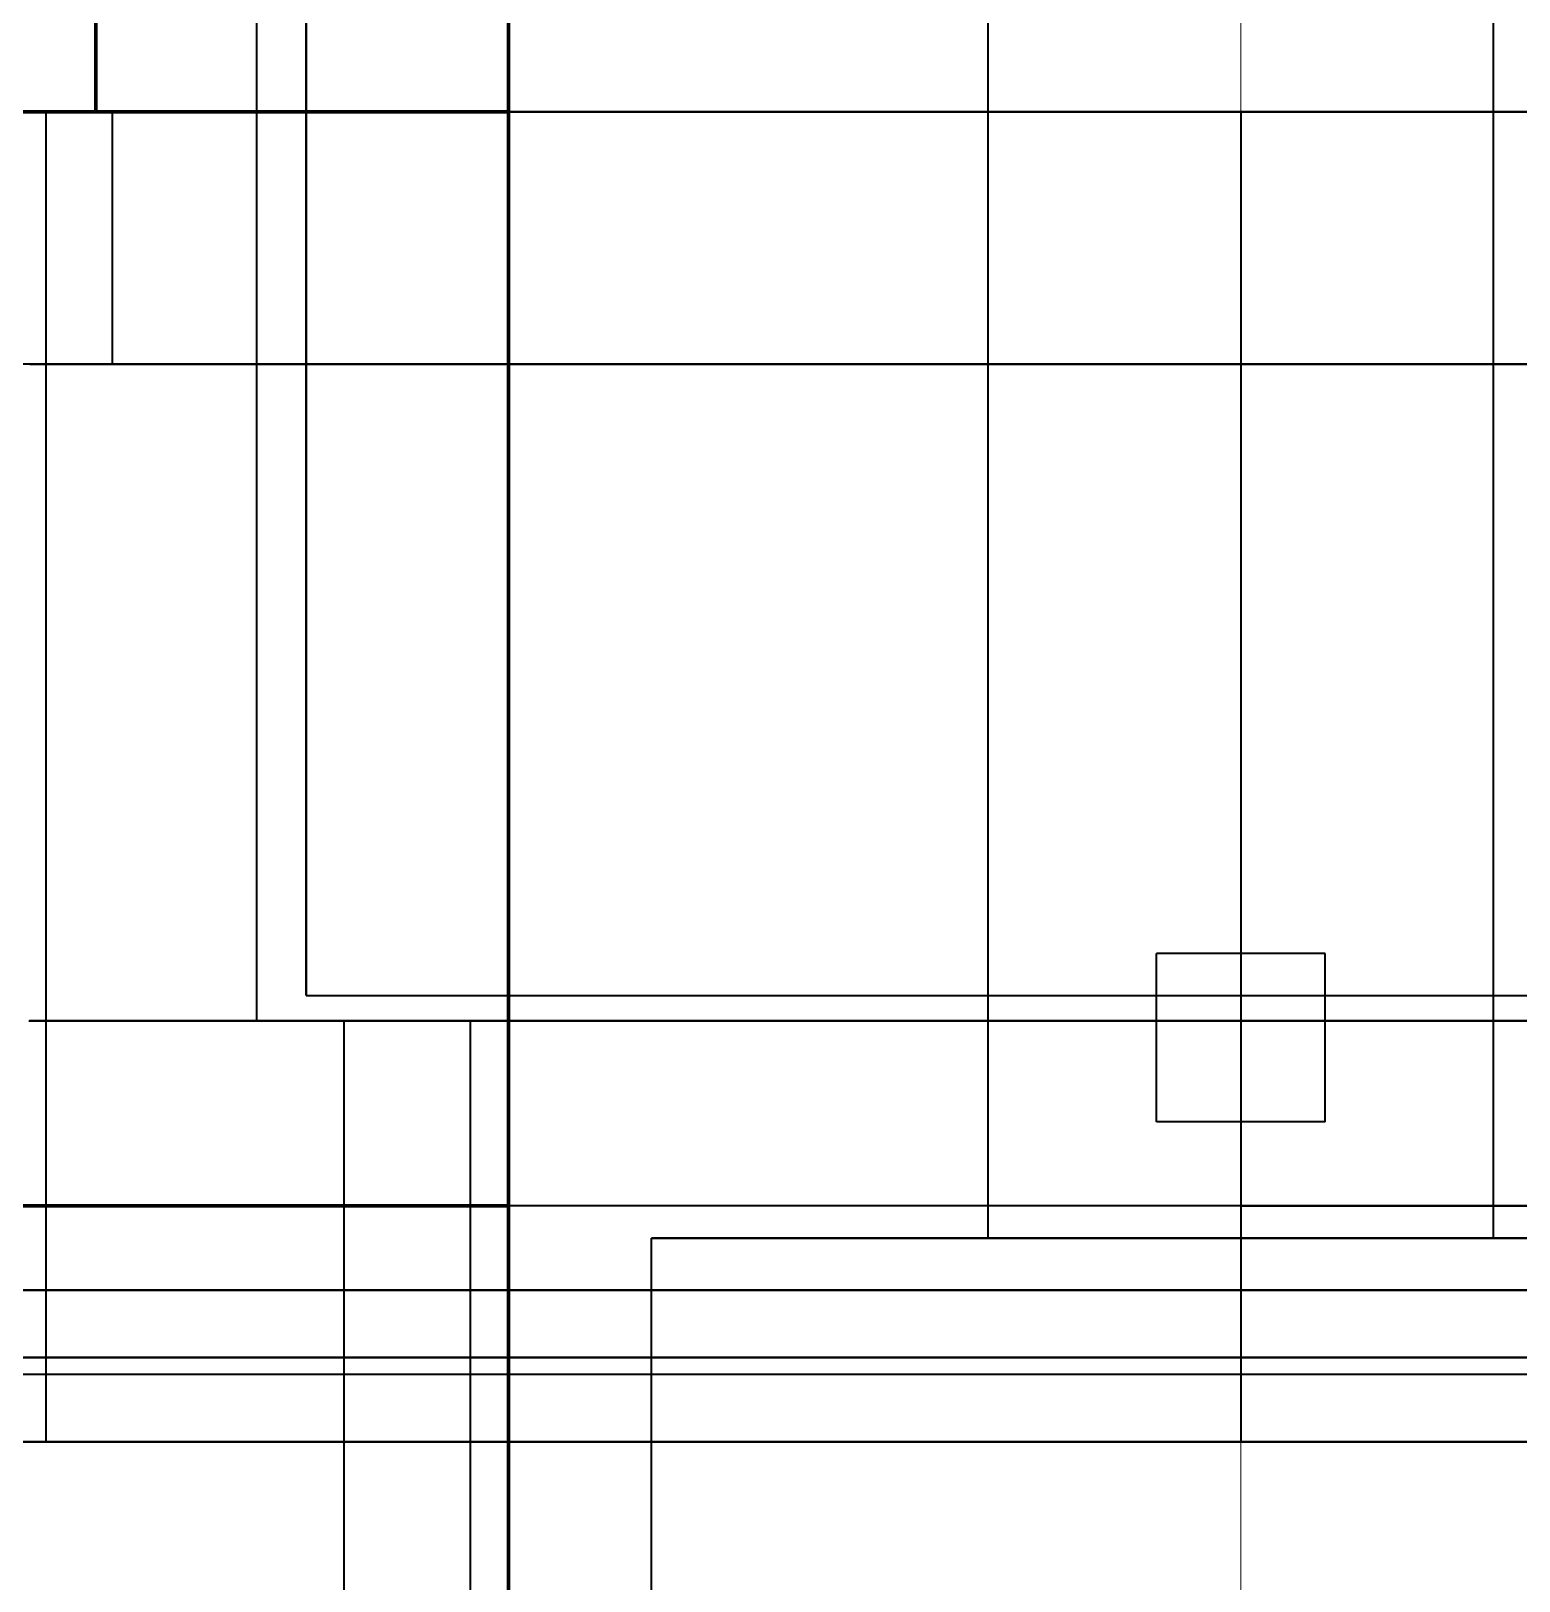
# Model space of a CAD drawing. Header units: millimetres. Extents: x 0 to 2208, y 0 to 420.
# Drawn here: x 186.953 to 190.488, y 229.659 to 233.342 of the extents above; entities that cross this region are included whole.
import ezdxf

# ---------------------------------------------------------------- set-up
doc = ezdxf.new("R2010")
doc.units = ezdxf.units.MM
doc.linetypes.add('IRAM-E-TRAZOS', pattern=[5, 4, -1])
doc.linetypes.add('IRAM-F-TRAZO-PUNTO', pattern=[20, 15, -2, 1, -2])
for name, color, linetype, lineweight in [('01-VISIBLE', 7, 'CONTINUOUS', 70), ('02-OCULTA', 4, 'IRAM-E-TRAZOS', 35), ('03-EJE', 1, 'IRAM-F-TRAZO-PUNTO', 18)]:
    doc.layers.add(name, color=color, linetype=linetype, lineweight=lineweight)

msp = doc.modelspace()

# ---------------------------------------------------------------- linework, layer by layer
at = {"layer": '01-VISIBLE'}
msp.add_line((187.107, 233.1503), (187.107, 233.9703), dxfattribs=at)
for points in [[(188.087, 229.6203), (188.087, 229.7203), (188.087, 229.8203), (188.087, 229.9203), (188.087, 230.0203), (188.087, 230.1203), (188.087, 230.2203), (188.087, 230.3203), (188.087, 230.4203), (188.087, 230.5203), (188.087, 230.6203), (188.087, 230.7203), (188.087, 230.8203), (188.087, 230.9203), (188.087, 231.0203), (188.087, 231.1203), (188.087, 231.2203), (188.087, 231.3203), (188.087, 231.4203), (188.087, 231.5203), (188.087, 231.6203), (188.087, 231.7203), (188.087, 231.8203), (188.087, 231.9203), (188.087, 232.0203), (188.087, 232.1203), (188.087, 232.2203), (188.087, 232.3203), (188.087, 232.4203), (188.087, 232.5203), (188.087, 232.6203), (188.087, 232.7203), (188.087, 232.8203), (188.087, 232.9203), (188.087, 233.0203), (188.087, 233.1203), (188.087, 233.2203), (188.087, 233.3203), (188.087, 233.4203)], [(186.127, 233.1503), (186.2302, 233.1503), (186.3333, 233.1503), (186.4365, 233.1503), (186.5396, 233.1503), (186.6428, 233.1503), (186.7459, 233.1503), (186.8491, 233.1503), (186.9523, 233.1503), (187.0554, 233.1503), (187.1586, 233.1503), (187.2617, 233.1503), (187.3649, 233.1503), (187.4681, 233.1503), (187.5712, 233.1503), (187.6744, 233.1503), (187.7775, 233.1503), (187.8807, 233.1503), (187.9838, 233.1503), (188.087, 233.1503)], [(188.087, 230.5503), (187.9838, 230.5503), (187.8807, 230.5503), (187.7775, 230.5503), (187.6744, 230.5503), (187.5712, 230.5503), (187.4681, 230.5503), (187.3649, 230.5503), (187.2617, 230.5503), (187.1586, 230.5503), (187.0554, 230.5503), (186.9523, 230.5503), (186.8491, 230.5503), (186.7459, 230.5503), (186.6428, 230.5503), (186.5396, 230.5503), (186.4365, 230.5503), (186.3333, 230.5503), (186.2302, 230.5503), (186.127, 230.5503)]]:
    msp.add_lwpolyline(points, dxfattribs=at)
at = {"layer": '02-OCULTA'}
for p, q in [((189.227, 230.4738), (189.227, 236.6138)), ((190.427, 230.4738), (190.427, 236.6138)), ((187.607, 235.512), (187.607, 233.1511)), ((187.607, 233.1503), (187.607, 235.5103)), ((187.4894, 233.1503), (187.4894, 233.9703)), ((186.9894, 229.9899), (186.9894, 233.1503)), ((187.147, 232.5503), (187.147, 233.1503)), ((187.4894, 230.9903), (187.4894, 233.1503)), ((187.607, 233.1511), (187.607, 231.0503)), ((187.607, 233.1511), (192.047, 233.1511)), ((192.047, 233.1503), (187.607, 233.1503)), ((187.607, 231.0503), (187.607, 233.1503)), ((189.827, 233.1503), (189.827, 229.9899)), ((189.627, 230.7503), (189.627, 231.1503)), ((189.627, 230.7503), (189.627, 231.1503)), ((190.027, 231.1503), (189.627, 231.1503)), ((190.027, 230.7503), (190.027, 231.1503)), ((190.027, 230.7503), (190.027, 231.1503)), ((187.607, 231.0503), (192.047, 231.0503)), ((187.607, 231.0503), (192.047, 231.0503)), ((187.697, 127.8951), (187.697, 230.9903)), ((187.997, 127.8951), (187.997, 230.9903)), ((190.027, 230.7503), (189.627, 230.7503)), ((188.427, 229.4938), (188.427, 230.4738))]:
    msp.add_line(p, q, dxfattribs=at)
for points in [[(189.827, 233.1503), (189.7245, 233.1503), (189.622, 233.1503), (189.5195, 233.1503), (189.417, 233.1503), (189.3145, 233.1503), (189.212, 233.1503), (189.1095, 233.1503), (189.007, 233.1503), (188.9045, 233.1503), (188.802, 233.1503), (188.6995, 233.1503), (188.597, 233.1503), (188.4945, 233.1503), (188.392, 233.1503), (188.2895, 233.1503), (188.187, 233.1503), (188.0845, 233.1503), (187.982, 233.1503), (187.8795, 233.1503), (187.777, 233.1503), (187.6745, 233.1503), (187.572, 233.1503), (187.4695, 233.1503), (187.367, 233.1503), (187.2645, 233.1503), (187.162, 233.1503), (187.0595, 233.1503), (186.957, 233.1503), (186.8545, 233.1503)], [(189.827, 233.1503), (189.727, 233.1503), (189.627, 233.1503), (189.527, 233.1503), (189.427, 233.1503), (189.327, 233.1503), (189.227, 233.1503), (189.127, 233.1503), (189.027, 233.1503), (188.927, 233.1503), (188.827, 233.1503), (188.727, 233.1503), (188.627, 233.1503), (188.527, 233.1503), (188.427, 233.1503), (188.327, 233.1503), (188.227, 233.1503), (188.127, 233.1503), (188.027, 233.1503), (187.927, 233.1503), (187.827, 233.1503), (187.727, 233.1503), (187.627, 233.1503), (187.527, 233.1503), (187.427, 233.1503), (187.327, 233.1503), (187.227, 233.1503), (187.127, 233.1503), (187.027, 233.1503), (186.927, 233.1503)], [(186.948, 233.1503), (187.049, 233.1503), (187.1501, 233.1503), (187.2511, 233.1503), (187.3521, 233.1503), (187.4531, 233.1503), (187.5541, 233.1503), (187.6551, 233.1503), (187.7562, 233.1503), (187.8572, 233.1503), (187.9582, 233.1503), (188.0592, 233.1503), (188.1602, 233.1503), (188.2612, 233.1503), (188.3623, 233.1503), (188.4633, 233.1503), (188.5643, 233.1503), (188.6653, 233.1503), (188.7663, 233.1503), (188.8673, 233.1503), (188.9684, 233.1503), (189.0694, 233.1503), (189.1704, 233.1503), (189.2714, 233.1503), (189.3724, 233.1503), (189.4734, 233.1503), (189.5745, 233.1503), (189.6755, 233.1503), (189.7765, 233.1503), (189.8775, 233.1503), (189.9785, 233.1503), (190.0795, 233.1503), (190.1806, 233.1503), (190.2816, 233.1503), (190.3826, 233.1503), (190.4836, 233.1503), (190.5846, 233.1503)], [(189.827, 233.1503), (189.7242, 233.1503), (189.6215, 233.1503), (189.5187, 233.1503), (189.416, 233.1503), (189.3132, 233.1503), (189.2104, 233.1503), (189.1077, 233.1503), (189.0049, 233.1503), (188.9022, 233.1503), (188.7994, 233.1503), (188.6967, 233.1503), (188.5939, 233.1503), (188.4911, 233.1503), (188.3884, 233.1503), (188.2856, 233.1503), (188.1829, 233.1503), (188.0801, 233.1503), (187.9773, 233.1503), (187.8746, 233.1503), (187.7718, 233.1503), (187.6691, 233.1503), (187.5663, 233.1503), (187.4636, 233.1503), (187.3608, 233.1503), (187.258, 233.1503), (187.1553, 233.1503), (187.0525, 233.1503), (186.9498, 233.1503)], [(186.9507, 233.1503), (187.0516, 233.1503), (187.1525, 233.1503), (187.2535, 233.1503), (187.3544, 233.1503), (187.4553, 233.1503), (187.5562, 233.1503), (187.6572, 233.1503), (187.7581, 233.1503), (187.859, 233.1503), (187.9599, 233.1503), (188.0608, 233.1503), (188.1618, 233.1503), (188.2627, 233.1503), (188.3636, 233.1503), (188.4645, 233.1503), (188.5655, 233.1503), (188.6664, 233.1503), (188.7673, 233.1503), (188.8682, 233.1503), (188.9692, 233.1503), (189.0701, 233.1503), (189.171, 233.1503), (189.2719, 233.1503), (189.3728, 233.1503), (189.4738, 233.1503), (189.5747, 233.1503), (189.6756, 233.1503), (189.7765, 233.1503), (189.8775, 233.1503), (189.9784, 233.1503), (190.0793, 233.1503), (190.1802, 233.1503), (190.2812, 233.1503), (190.3821, 233.1503), (190.483, 233.1503), (190.5839, 233.1503)], [(189.827, 233.1503), (189.7257, 233.1503), (189.6243, 233.1503), (189.523, 233.1503), (189.4216, 233.1503), (189.3203, 233.1503), (189.2189, 233.1503), (189.1176, 233.1503), (189.0163, 233.1503), (188.9149, 233.1503), (188.8136, 233.1503), (188.7122, 233.1503), (188.6109, 233.1503), (188.5095, 233.1503), (188.4082, 233.1503), (188.3069, 233.1503), (188.2055, 233.1503), (188.1042, 233.1503), (188.0028, 233.1503), (187.9015, 233.1503), (187.8001, 233.1503), (187.6988, 233.1503), (187.5975, 233.1503), (187.4961, 233.1503), (187.3948, 233.1503), (187.2934, 233.1503), (187.1921, 233.1503), (187.0907, 233.1503), (186.9894, 233.1503)], [(186.9894, 233.1503), (187.0907, 233.1503), (187.1921, 233.1503), (187.2934, 233.1503), (187.3948, 233.1503), (187.4961, 233.1503), (187.5975, 233.1503), (187.6988, 233.1503), (187.8001, 233.1503), (187.9015, 233.1503), (188.0028, 233.1503), (188.1042, 233.1503), (188.2055, 233.1503), (188.3069, 233.1503), (188.4082, 233.1503), (188.5095, 233.1503), (188.6109, 233.1503), (188.7122, 233.1503), (188.8136, 233.1503), (188.9149, 233.1503), (189.0163, 233.1503), (189.1176, 233.1503), (189.2189, 233.1503), (189.3203, 233.1503), (189.4216, 233.1503), (189.523, 233.1503), (189.6243, 233.1503), (189.7257, 233.1503), (189.827, 233.1503), (189.9283, 233.1503), (190.0297, 233.1503), (190.131, 233.1503), (190.2324, 233.1503), (190.3337, 233.1503), (190.4351, 233.1503), (190.5364, 233.1503)], [(189.827, 233.1503), (189.7263, 233.1503), (189.6255, 233.1503), (189.5248, 233.1503), (189.424, 233.1503), (189.3233, 233.1503), (189.2226, 233.1503), (189.1218, 233.1503), (189.0211, 233.1503), (188.9203, 233.1503), (188.8196, 233.1503), (188.7189, 233.1503), (188.6181, 233.1503), (188.5174, 233.1503), (188.4166, 233.1503), (188.3159, 233.1503), (188.2151, 233.1503), (188.1144, 233.1503), (188.0137, 233.1503), (187.9129, 233.1503), (187.8122, 233.1503), (187.7114, 233.1503), (187.6107, 233.1503), (187.51, 233.1503), (187.4092, 233.1503), (187.3085, 233.1503), (187.2077, 233.1503), (187.107, 233.1503)], [(187.107, 233.1503), (187.2077, 233.1503), (187.3085, 233.1503), (187.4092, 233.1503), (187.51, 233.1503), (187.6107, 233.1503), (187.7114, 233.1503), (187.8122, 233.1503), (187.9129, 233.1503), (188.0137, 233.1503), (188.1144, 233.1503), (188.2151, 233.1503), (188.3159, 233.1503), (188.4166, 233.1503), (188.5174, 233.1503), (188.6181, 233.1503), (188.7189, 233.1503), (188.8196, 233.1503), (188.9203, 233.1503), (189.0211, 233.1503), (189.1218, 233.1503), (189.2226, 233.1503), (189.3233, 233.1503), (189.424, 233.1503), (189.5248, 233.1503), (189.6255, 233.1503), (189.7263, 233.1503), (189.827, 233.1503), (189.9277, 233.1503), (190.0285, 233.1503), (190.1292, 233.1503), (190.23, 233.1503), (190.3307, 233.1503), (190.4314, 233.1503), (190.5322, 233.1503)], [(189.827, 233.1503), (189.7239, 233.1503), (189.6208, 233.1503), (189.5178, 233.1503), (189.4147, 233.1503), (189.3116, 233.1503), (189.2085, 233.1503), (189.1055, 233.1503), (189.0024, 233.1503), (188.8993, 233.1503), (188.7962, 233.1503), (188.6932, 233.1503), (188.5901, 233.1503), (188.487, 233.1503), (188.3839, 233.1503), (188.2808, 233.1503), (188.1778, 233.1503), (188.0747, 233.1503), (187.9716, 233.1503), (187.8685, 233.1503), (187.7655, 233.1503), (187.6624, 233.1503), (187.5593, 233.1503), (187.4562, 233.1503), (187.3532, 233.1503), (187.2501, 233.1503), (187.147, 233.1503)], [(187.147, 233.1503), (187.2481, 233.1503), (187.3493, 233.1503), (187.4504, 233.1503), (187.5515, 233.1503), (187.6527, 233.1503), (187.7538, 233.1503), (187.8549, 233.1503), (187.9561, 233.1503), (188.0572, 233.1503), (188.1583, 233.1503), (188.2595, 233.1503), (188.3606, 233.1503), (188.4617, 233.1503), (188.5628, 233.1503), (188.664, 233.1503), (188.7651, 233.1503), (188.8662, 233.1503), (188.9674, 233.1503), (189.0685, 233.1503), (189.1696, 233.1503), (189.2708, 233.1503), (189.3719, 233.1503), (189.473, 233.1503), (189.5742, 233.1503), (189.6753, 233.1503), (189.7764, 233.1503), (189.8776, 233.1503), (189.9787, 233.1503), (190.0798, 233.1503), (190.181, 233.1503), (190.2821, 233.1503), (190.3832, 233.1503), (190.4844, 233.1503), (190.5855, 233.1503)], [(189.827, 233.1503), (189.7254, 233.1503), (189.6237, 233.1503), (189.5221, 233.1503), (189.4205, 233.1503), (189.3188, 233.1503), (189.2172, 233.1503), (189.1156, 233.1503), (189.0139, 233.1503), (188.9123, 233.1503), (188.8107, 233.1503), (188.709, 233.1503), (188.6074, 233.1503), (188.5057, 233.1503), (188.4041, 233.1503), (188.3025, 233.1503), (188.2008, 233.1503), (188.0992, 233.1503), (187.9976, 233.1503), (187.8959, 233.1503), (187.7943, 233.1503), (187.6927, 233.1503), (187.591, 233.1503), (187.4894, 233.1503)], [(187.4894, 233.1503), (187.591, 233.1503), (187.6927, 233.1503), (187.7943, 233.1503), (187.8959, 233.1503), (187.9976, 233.1503), (188.0992, 233.1503), (188.2008, 233.1503), (188.3025, 233.1503), (188.4041, 233.1503), (188.5057, 233.1503), (188.6074, 233.1503), (188.709, 233.1503), (188.8107, 233.1503), (188.9123, 233.1503), (189.0139, 233.1503), (189.1156, 233.1503), (189.2172, 233.1503), (189.3188, 233.1503), (189.4205, 233.1503), (189.5221, 233.1503), (189.6237, 233.1503), (189.7254, 233.1503), (189.827, 233.1503), (189.9286, 233.1503), (190.0303, 233.1503), (190.1319, 233.1503), (190.2335, 233.1503), (190.3352, 233.1503), (190.4368, 233.1503), (190.5384, 233.1503)], [(189.827, 233.1503), (189.7254, 233.1503), (189.6237, 233.1503), (189.5221, 233.1503), (189.4205, 233.1503), (189.3188, 233.1503), (189.2172, 233.1503), (189.1156, 233.1503), (189.0139, 233.1503), (188.9123, 233.1503), (188.8107, 233.1503), (188.709, 233.1503), (188.6074, 233.1503), (188.5057, 233.1503), (188.4041, 233.1503), (188.3025, 233.1503), (188.2008, 233.1503), (188.0992, 233.1503), (187.9976, 233.1503), (187.8959, 233.1503), (187.7943, 233.1503), (187.6927, 233.1503), (187.591, 233.1503), (187.4894, 233.1503)], [(187.4894, 233.1503), (187.591, 233.1503), (187.6927, 233.1503), (187.7943, 233.1503), (187.8959, 233.1503), (187.9976, 233.1503), (188.0992, 233.1503), (188.2008, 233.1503), (188.3025, 233.1503), (188.4041, 233.1503), (188.5057, 233.1503), (188.6074, 233.1503), (188.709, 233.1503), (188.8107, 233.1503), (188.9123, 233.1503), (189.0139, 233.1503), (189.1156, 233.1503), (189.2172, 233.1503), (189.3188, 233.1503), (189.4205, 233.1503), (189.5221, 233.1503), (189.6237, 233.1503), (189.7254, 233.1503), (189.827, 233.1503), (189.9286, 233.1503), (190.0303, 233.1503), (190.1319, 233.1503), (190.2335, 233.1503), (190.3352, 233.1503), (190.4368, 233.1503), (190.5384, 233.1503)], [(188.087, 233.1503), (188.1894, 233.1503), (188.2917, 233.1503), (188.3941, 233.1503), (188.4964, 233.1503), (188.5988, 233.1503), (188.7011, 233.1503), (188.8035, 233.1503), (188.9058, 233.1503), (189.0082, 233.1503), (189.1105, 233.1503), (189.2129, 233.1503), (189.3152, 233.1503), (189.4176, 233.1503), (189.5199, 233.1503), (189.6223, 233.1503), (189.7246, 233.1503), (189.827, 233.1503), (189.9294, 233.1503), (190.0317, 233.1503), (190.1341, 233.1503), (190.2364, 233.1503), (190.3388, 233.1503), (190.4411, 233.1503), (190.5435, 233.1503)], [(190.5364, 233.1503), (190.4351, 233.1503), (190.3337, 233.1503), (190.2324, 233.1503), (190.131, 233.1503), (190.0297, 233.1503), (189.9283, 233.1503), (189.827, 233.1503)], [(190.527, 233.1503), (190.427, 233.1503), (190.327, 233.1503), (190.227, 233.1503), (190.127, 233.1503), (190.027, 233.1503), (189.927, 233.1503), (189.827, 233.1503)], [(190.5463, 233.1503), (190.4436, 233.1503), (190.3408, 233.1503), (190.238, 233.1503), (190.1353, 233.1503), (190.0325, 233.1503), (189.9298, 233.1503), (189.827, 233.1503)], [(192.1646, 233.1503), (192.063, 233.1503), (191.9613, 233.1503), (191.8597, 233.1503), (191.7581, 233.1503), (191.6564, 233.1503), (191.5548, 233.1503), (191.4532, 233.1503), (191.3515, 233.1503), (191.2499, 233.1503), (191.1483, 233.1503), (191.0466, 233.1503), (190.945, 233.1503), (190.8433, 233.1503), (190.7417, 233.1503), (190.6401, 233.1503), (190.5384, 233.1503), (190.4368, 233.1503), (190.3352, 233.1503), (190.2335, 233.1503), (190.1319, 233.1503), (190.0303, 233.1503), (189.9286, 233.1503), (189.827, 233.1503)], [(190.5322, 233.1503), (190.4314, 233.1503), (190.3307, 233.1503), (190.23, 233.1503), (190.1292, 233.1503), (190.0285, 233.1503), (189.9277, 233.1503), (189.827, 233.1503)], [(192.1646, 233.1503), (192.063, 233.1503), (191.9613, 233.1503), (191.8597, 233.1503), (191.7581, 233.1503), (191.6564, 233.1503), (191.5548, 233.1503), (191.4532, 233.1503), (191.3515, 233.1503), (191.2499, 233.1503), (191.1483, 233.1503), (191.0466, 233.1503), (190.945, 233.1503), (190.8433, 233.1503), (190.7417, 233.1503), (190.6401, 233.1503), (190.5384, 233.1503), (190.4368, 233.1503), (190.3352, 233.1503), (190.2335, 233.1503), (190.1319, 233.1503), (190.0303, 233.1503), (189.9286, 233.1503), (189.827, 233.1503)], [(190.5445, 233.1503), (190.442, 233.1503), (190.3395, 233.1503), (190.237, 233.1503), (190.1345, 233.1503), (190.032, 233.1503), (189.9295, 233.1503), (189.827, 233.1503)], [(190.5485, 233.1503), (190.4455, 233.1503), (190.3424, 233.1503), (190.2393, 233.1503), (190.1362, 233.1503), (190.0332, 233.1503), (189.9301, 233.1503), (189.827, 233.1503)], [(189.827, 232.5503), (189.7245, 232.5503), (189.622, 232.5503), (189.5195, 232.5503), (189.417, 232.5503), (189.3145, 232.5503), (189.212, 232.5503), (189.1095, 232.5503), (189.007, 232.5503), (188.9045, 232.5503), (188.802, 232.5503), (188.6995, 232.5503), (188.597, 232.5503), (188.4945, 232.5503), (188.392, 232.5503), (188.2895, 232.5503), (188.187, 232.5503), (188.0845, 232.5503), (187.982, 232.5503), (187.8795, 232.5503), (187.777, 232.5503), (187.6745, 232.5503), (187.572, 232.5503), (187.4695, 232.5503), (187.367, 232.5503), (187.2645, 232.5503), (187.162, 232.5503), (187.0595, 232.5503), (186.957, 232.5503), (186.8545, 232.5503)], [(186.9507, 232.5503), (187.0516, 232.5503), (187.1525, 232.5503), (187.2535, 232.5503), (187.3544, 232.5503), (187.4553, 232.5503), (187.5562, 232.5503), (187.6572, 232.5503), (187.7581, 232.5503), (187.859, 232.5503), (187.9599, 232.5503), (188.0608, 232.5503), (188.1618, 232.5503), (188.2627, 232.5503), (188.3636, 232.5503), (188.4645, 232.5503), (188.5655, 232.5503), (188.6664, 232.5503), (188.7673, 232.5503), (188.8682, 232.5503), (188.9692, 232.5503), (189.0701, 232.5503), (189.171, 232.5503), (189.2719, 232.5503), (189.3728, 232.5503), (189.4738, 232.5503), (189.5747, 232.5503), (189.6756, 232.5503), (189.7765, 232.5503), (189.8775, 232.5503), (189.9784, 232.5503), (190.0793, 232.5503), (190.1802, 232.5503), (190.2812, 232.5503), (190.3821, 232.5503), (190.483, 232.5503), (190.5839, 232.5503)], [(189.827, 232.5503), (189.7239, 232.5503), (189.6208, 232.5503), (189.5178, 232.5503), (189.4147, 232.5503), (189.3116, 232.5503), (189.2085, 232.5503), (189.1055, 232.5503), (189.0024, 232.5503), (188.8993, 232.5503), (188.7962, 232.5503), (188.6932, 232.5503), (188.5901, 232.5503), (188.487, 232.5503), (188.3839, 232.5503), (188.2808, 232.5503), (188.1778, 232.5503), (188.0747, 232.5503), (187.9716, 232.5503), (187.8685, 232.5503), (187.7655, 232.5503), (187.6624, 232.5503), (187.5593, 232.5503), (187.4562, 232.5503), (187.3532, 232.5503), (187.2501, 232.5503), (187.147, 232.5503)], [(187.147, 232.5503), (187.2481, 232.5503), (187.3493, 232.5503), (187.4504, 232.5503), (187.5515, 232.5503), (187.6527, 232.5503), (187.7538, 232.5503), (187.8549, 232.5503), (187.9561, 232.5503), (188.0572, 232.5503), (188.1583, 232.5503), (188.2595, 232.5503), (188.3606, 232.5503), (188.4617, 232.5503), (188.5628, 232.5503), (188.664, 232.5503), (188.7651, 232.5503), (188.8662, 232.5503), (188.9674, 232.5503), (189.0685, 232.5503), (189.1696, 232.5503), (189.2708, 232.5503), (189.3719, 232.5503), (189.473, 232.5503), (189.5742, 232.5503), (189.6753, 232.5503), (189.7764, 232.5503), (189.8776, 232.5503), (189.9787, 232.5503), (190.0798, 232.5503), (190.181, 232.5503), (190.2821, 232.5503), (190.3832, 232.5503), (190.4844, 232.5503), (190.5855, 232.5503)], [(190.5445, 232.5503), (190.442, 232.5503), (190.3395, 232.5503), (190.237, 232.5503), (190.1345, 232.5503), (190.032, 232.5503), (189.9295, 232.5503), (189.827, 232.5503)], [(190.5485, 232.5503), (190.4455, 232.5503), (190.3424, 232.5503), (190.2393, 232.5503), (190.1362, 232.5503), (190.0332, 232.5503), (189.9301, 232.5503), (189.827, 232.5503)], [(189.827, 231.1503), (189.7937, 231.1503), (189.7603, 231.1503), (189.727, 231.1503), (189.6937, 231.1503), (189.6603, 231.1503), (189.627, 231.1503)], [(190.027, 231.1503), (189.9937, 231.1503), (189.9603, 231.1503), (189.927, 231.1503), (189.8937, 231.1503), (189.8603, 231.1503), (189.827, 231.1503)], [(186.948, 230.9903), (187.049, 230.9903), (187.1501, 230.9903), (187.2511, 230.9903), (187.3521, 230.9903), (187.4531, 230.9903), (187.5541, 230.9903), (187.6551, 230.9903), (187.7562, 230.9903), (187.8572, 230.9903), (187.9582, 230.9903), (188.0592, 230.9903), (188.1602, 230.9903), (188.2612, 230.9903), (188.3623, 230.9903), (188.4633, 230.9903), (188.5643, 230.9903), (188.6653, 230.9903), (188.7663, 230.9903), (188.8673, 230.9903), (188.9684, 230.9903), (189.0694, 230.9903), (189.1704, 230.9903), (189.2714, 230.9903), (189.3724, 230.9903), (189.4734, 230.9903), (189.5745, 230.9903), (189.6755, 230.9903), (189.7765, 230.9903), (189.8775, 230.9903), (189.9785, 230.9903), (190.0795, 230.9903), (190.1806, 230.9903), (190.2816, 230.9903), (190.3826, 230.9903), (190.4836, 230.9903), (190.5846, 230.9903)], [(189.827, 230.9903), (189.7242, 230.9903), (189.6215, 230.9903), (189.5187, 230.9903), (189.416, 230.9903), (189.3132, 230.9903), (189.2104, 230.9903), (189.1077, 230.9903), (189.0049, 230.9903), (188.9022, 230.9903), (188.7994, 230.9903), (188.6967, 230.9903), (188.5939, 230.9903), (188.4911, 230.9903), (188.3884, 230.9903), (188.2856, 230.9903), (188.1829, 230.9903), (188.0801, 230.9903), (187.9773, 230.9903), (187.8746, 230.9903), (187.7718, 230.9903), (187.6691, 230.9903), (187.5663, 230.9903), (187.4636, 230.9903), (187.3608, 230.9903), (187.258, 230.9903), (187.1553, 230.9903), (187.0525, 230.9903), (186.9498, 230.9903)], [(189.827, 230.9903), (189.7254, 230.9903), (189.6237, 230.9903), (189.5221, 230.9903), (189.4205, 230.9903), (189.3188, 230.9903), (189.2172, 230.9903), (189.1156, 230.9903), (189.0139, 230.9903), (188.9123, 230.9903), (188.8107, 230.9903), (188.709, 230.9903), (188.6074, 230.9903), (188.5057, 230.9903), (188.4041, 230.9903), (188.3025, 230.9903), (188.2008, 230.9903), (188.0992, 230.9903), (187.9976, 230.9903), (187.8959, 230.9903), (187.7943, 230.9903), (187.6927, 230.9903), (187.591, 230.9903), (187.4894, 230.9903)], [(187.4894, 230.9903), (187.591, 230.9903), (187.6927, 230.9903), (187.7943, 230.9903), (187.8959, 230.9903), (187.9976, 230.9903), (188.0992, 230.9903), (188.2008, 230.9903), (188.3025, 230.9903), (188.4041, 230.9903), (188.5057, 230.9903), (188.6074, 230.9903), (188.709, 230.9903), (188.8107, 230.9903), (188.9123, 230.9903), (189.0139, 230.9903), (189.1156, 230.9903), (189.2172, 230.9903), (189.3188, 230.9903), (189.4205, 230.9903), (189.5221, 230.9903), (189.6237, 230.9903), (189.7254, 230.9903), (189.827, 230.9903), (189.9286, 230.9903), (190.0303, 230.9903), (190.1319, 230.9903), (190.2335, 230.9903), (190.3352, 230.9903), (190.4368, 230.9903), (190.5384, 230.9903)], [(189.827, 230.9903), (189.7256, 230.9903), (189.6241, 230.9903), (189.5227, 230.9903), (189.4213, 230.9903), (189.3199, 230.9903), (189.2184, 230.9903), (189.117, 230.9903), (189.0156, 230.9903), (188.9141, 230.9903), (188.8127, 230.9903), (188.7113, 230.9903), (188.6099, 230.9903), (188.5084, 230.9903), (188.407, 230.9903), (188.3056, 230.9903), (188.2041, 230.9903), (188.1027, 230.9903), (188.0013, 230.9903), (187.8999, 230.9903), (187.7984, 230.9903), (187.697, 230.9903)], [(187.697, 230.9903), (187.7984, 230.9903), (187.8999, 230.9903), (188.0013, 230.9903), (188.1027, 230.9903), (188.2041, 230.9903), (188.3056, 230.9903), (188.407, 230.9903), (188.5084, 230.9903), (188.6099, 230.9903), (188.7113, 230.9903), (188.8127, 230.9903), (188.9141, 230.9903), (189.0156, 230.9903), (189.117, 230.9903), (189.2184, 230.9903), (189.3199, 230.9903), (189.4213, 230.9903), (189.5227, 230.9903), (189.6241, 230.9903), (189.7256, 230.9903), (189.827, 230.9903), (189.9284, 230.9903), (190.0299, 230.9903), (190.1313, 230.9903), (190.2327, 230.9903), (190.3341, 230.9903), (190.4356, 230.9903), (190.537, 230.9903)], [(189.827, 230.9903), (189.7253, 230.9903), (189.6237, 230.9903), (189.522, 230.9903), (189.4203, 230.9903), (189.3187, 230.9903), (189.217, 230.9903), (189.1153, 230.9903), (189.0137, 230.9903), (188.912, 230.9903), (188.8103, 230.9903), (188.7087, 230.9903), (188.607, 230.9903), (188.5053, 230.9903), (188.4037, 230.9903), (188.302, 230.9903), (188.2003, 230.9903), (188.0987, 230.9903), (187.997, 230.9903)], [(187.997, 230.9903), (188.0987, 230.9903), (188.2003, 230.9903), (188.302, 230.9903), (188.4037, 230.9903), (188.5053, 230.9903), (188.607, 230.9903), (188.7087, 230.9903), (188.8103, 230.9903), (188.912, 230.9903), (189.0137, 230.9903), (189.1153, 230.9903), (189.217, 230.9903), (189.3187, 230.9903), (189.4203, 230.9903), (189.522, 230.9903), (189.6237, 230.9903), (189.7253, 230.9903), (189.827, 230.9903), (189.9287, 230.9903), (190.0303, 230.9903), (190.132, 230.9903), (190.2337, 230.9903), (190.3353, 230.9903), (190.437, 230.9903), (190.5387, 230.9903)], [(190.5463, 230.9903), (190.4436, 230.9903), (190.3408, 230.9903), (190.238, 230.9903), (190.1353, 230.9903), (190.0325, 230.9903), (189.9298, 230.9903), (189.827, 230.9903)], [(192.1646, 230.9903), (192.063, 230.9903), (191.9613, 230.9903), (191.8597, 230.9903), (191.7581, 230.9903), (191.6564, 230.9903), (191.5548, 230.9903), (191.4532, 230.9903), (191.3515, 230.9903), (191.2499, 230.9903), (191.1483, 230.9903), (191.0466, 230.9903), (190.945, 230.9903), (190.8433, 230.9903), (190.7417, 230.9903), (190.6401, 230.9903), (190.5384, 230.9903), (190.4368, 230.9903), (190.3352, 230.9903), (190.2335, 230.9903), (190.1319, 230.9903), (190.0303, 230.9903), (189.9286, 230.9903), (189.827, 230.9903)], [(191.957, 230.9903), (191.8556, 230.9903), (191.7541, 230.9903), (191.6527, 230.9903), (191.5513, 230.9903), (191.4499, 230.9903), (191.3484, 230.9903), (191.247, 230.9903), (191.1456, 230.9903), (191.0441, 230.9903), (190.9427, 230.9903), (190.8413, 230.9903), (190.7399, 230.9903), (190.6384, 230.9903), (190.537, 230.9903), (190.4356, 230.9903), (190.3341, 230.9903), (190.2327, 230.9903), (190.1313, 230.9903), (190.0299, 230.9903), (189.9284, 230.9903), (189.827, 230.9903)], [(191.657, 230.9903), (191.5553, 230.9903), (191.4537, 230.9903), (191.352, 230.9903), (191.2503, 230.9903), (191.1487, 230.9903), (191.047, 230.9903), (190.9453, 230.9903), (190.8437, 230.9903), (190.742, 230.9903), (190.6403, 230.9903), (190.5387, 230.9903), (190.437, 230.9903), (190.3353, 230.9903), (190.2337, 230.9903), (190.132, 230.9903), (190.0303, 230.9903), (189.9287, 230.9903), (189.827, 230.9903)], [(189.827, 230.7503), (189.7937, 230.7503), (189.7603, 230.7503), (189.727, 230.7503), (189.6937, 230.7503), (189.6603, 230.7503), (189.627, 230.7503)], [(190.027, 230.7503), (189.9937, 230.7503), (189.9603, 230.7503), (189.927, 230.7503), (189.8937, 230.7503), (189.8603, 230.7503), (189.827, 230.7503)], [(189.827, 230.5503), (189.727, 230.5503), (189.627, 230.5503), (189.527, 230.5503), (189.427, 230.5503), (189.327, 230.5503), (189.227, 230.5503), (189.127, 230.5503), (189.027, 230.5503), (188.927, 230.5503), (188.827, 230.5503), (188.727, 230.5503), (188.627, 230.5503), (188.527, 230.5503), (188.427, 230.5503), (188.327, 230.5503), (188.227, 230.5503), (188.127, 230.5503), (188.027, 230.5503), (187.927, 230.5503), (187.827, 230.5503), (187.727, 230.5503), (187.627, 230.5503), (187.527, 230.5503), (187.427, 230.5503), (187.327, 230.5503), (187.227, 230.5503), (187.127, 230.5503), (187.027, 230.5503), (186.927, 230.5503)], [(190.5435, 230.5503), (190.4411, 230.5503), (190.3388, 230.5503), (190.2364, 230.5503), (190.1341, 230.5503), (190.0317, 230.5503), (189.9294, 230.5503), (189.827, 230.5503), (189.7246, 230.5503), (189.6223, 230.5503), (189.5199, 230.5503), (189.4176, 230.5503), (189.3152, 230.5503), (189.2129, 230.5503), (189.1105, 230.5503), (189.0082, 230.5503), (188.9058, 230.5503), (188.8035, 230.5503), (188.7011, 230.5503), (188.5988, 230.5503), (188.4964, 230.5503), (188.3941, 230.5503), (188.2917, 230.5503), (188.1894, 230.5503), (188.087, 230.5503)], [(189.827, 230.5503), (189.927, 230.5503), (190.027, 230.5503), (190.127, 230.5503), (190.227, 230.5503), (190.327, 230.5503), (190.427, 230.5503), (190.527, 230.5503)], [(189.827, 230.4738), (189.727, 230.4738), (189.627, 230.4738), (189.527, 230.4738), (189.427, 230.4738), (189.327, 230.4738), (189.227, 230.4738), (189.127, 230.4738), (189.027, 230.4738), (188.927, 230.4738), (188.827, 230.4738), (188.727, 230.4738), (188.627, 230.4738), (188.527, 230.4738), (188.427, 230.4738)], [(188.427, 230.4738), (188.527, 230.4738), (188.627, 230.4738), (188.727, 230.4738), (188.827, 230.4738), (188.927, 230.4738), (189.027, 230.4738), (189.127, 230.4738), (189.227, 230.4738), (189.327, 230.4738), (189.427, 230.4738), (189.527, 230.4738), (189.627, 230.4738), (189.727, 230.4738), (189.827, 230.4738), (189.927, 230.4738), (190.027, 230.4738), (190.127, 230.4738), (190.227, 230.4738), (190.327, 230.4738), (190.427, 230.4738), (190.527, 230.4738)], [(189.827, 230.4738), (189.727, 230.4738), (189.627, 230.4738), (189.527, 230.4738), (189.427, 230.4738), (189.327, 230.4738), (189.227, 230.4738)], [(189.227, 230.4738), (189.327, 230.4738), (189.427, 230.4738), (189.527, 230.4738), (189.627, 230.4738), (189.727, 230.4738), (189.827, 230.4738), (189.927, 230.4738), (190.027, 230.4738), (190.127, 230.4738), (190.227, 230.4738), (190.327, 230.4738), (190.427, 230.4738)], [(191.227, 230.4738), (191.1193, 230.4738), (191.0116, 230.4738), (190.9039, 230.4738), (190.7962, 230.4738), (190.6885, 230.4738), (190.5808, 230.4738), (190.4732, 230.4738), (190.3655, 230.4738), (190.2578, 230.4738), (190.1501, 230.4738), (190.0424, 230.4738), (189.9347, 230.4738), (189.827, 230.4738)], [(190.427, 230.4738), (190.327, 230.4738), (190.227, 230.4738), (190.127, 230.4738), (190.027, 230.4738), (189.927, 230.4738), (189.827, 230.4738)], [(189.827, 230.3503), (189.7269, 230.3503), (189.6269, 230.3503), (189.5268, 230.3503), (189.4268, 230.3503), (189.3267, 230.3503), (189.2267, 230.3503), (189.1266, 230.3503), (189.0265, 230.3503), (188.9265, 230.3503), (188.8264, 230.3503), (188.7264, 230.3503), (188.6263, 230.3503), (188.5263, 230.3503), (188.4262, 230.3503), (188.3261, 230.3503), (188.2261, 230.3503), (188.126, 230.3503), (188.026, 230.3503), (187.9259, 230.3503), (187.8259, 230.3503), (187.7258, 230.3503), (187.6257, 230.3503), (187.5257, 230.3503), (187.4256, 230.3503), (187.3256, 230.3503), (187.2255, 230.3503), (187.1255, 230.3503), (187.0254, 230.3503), (186.9253, 230.3503)], [(186.9253, 230.3503), (187.0254, 230.3503), (187.1255, 230.3503), (187.2255, 230.3503), (187.3256, 230.3503), (187.4256, 230.3503), (187.5257, 230.3503), (187.6257, 230.3503), (187.7258, 230.3503), (187.8259, 230.3503), (187.9259, 230.3503), (188.026, 230.3503), (188.126, 230.3503), (188.2261, 230.3503), (188.3261, 230.3503), (188.4262, 230.3503), (188.5263, 230.3503), (188.6263, 230.3503), (188.7264, 230.3503), (188.8264, 230.3503), (188.9265, 230.3503), (189.0265, 230.3503), (189.1266, 230.3503), (189.2267, 230.3503), (189.3267, 230.3503), (189.4268, 230.3503), (189.5268, 230.3503), (189.6269, 230.3503), (189.7269, 230.3503), (189.827, 230.3503), (189.9271, 230.3503), (190.0271, 230.3503), (190.1272, 230.3503), (190.2272, 230.3503), (190.3273, 230.3503), (190.4273, 230.3503), (190.5274, 230.3503)], [(189.827, 230.3503), (189.727, 230.3503), (189.627, 230.3503), (189.527, 230.3503), (189.427, 230.3503), (189.327, 230.3503), (189.227, 230.3503), (189.127, 230.3503), (189.027, 230.3503), (188.927, 230.3503), (188.827, 230.3503), (188.727, 230.3503), (188.627, 230.3503), (188.527, 230.3503), (188.427, 230.3503), (188.327, 230.3503), (188.227, 230.3503), (188.127, 230.3503), (188.027, 230.3503), (187.927, 230.3503), (187.827, 230.3503), (187.727, 230.3503), (187.627, 230.3503), (187.527, 230.3503), (187.427, 230.3503), (187.327, 230.3503), (187.227, 230.3503), (187.127, 230.3503), (187.027, 230.3503), (186.927, 230.3503)], [(186.927, 230.3503), (187.027, 230.3503), (187.127, 230.3503), (187.227, 230.3503), (187.327, 230.3503), (187.427, 230.3503), (187.527, 230.3503), (187.627, 230.3503), (187.727, 230.3503), (187.827, 230.3503), (187.927, 230.3503), (188.027, 230.3503), (188.127, 230.3503), (188.227, 230.3503), (188.327, 230.3503), (188.427, 230.3503), (188.527, 230.3503), (188.627, 230.3503), (188.727, 230.3503), (188.827, 230.3503), (188.927, 230.3503), (189.027, 230.3503), (189.127, 230.3503), (189.227, 230.3503), (189.327, 230.3503), (189.427, 230.3503), (189.527, 230.3503), (189.627, 230.3503), (189.727, 230.3503), (189.827, 230.3503), (189.927, 230.3503), (190.027, 230.3503), (190.127, 230.3503), (190.227, 230.3503), (190.327, 230.3503), (190.427, 230.3503), (190.527, 230.3503)], [(186.9357, 230.3503), (187.0371, 230.3503), (187.1386, 230.3503), (187.24, 230.3503), (187.3415, 230.3503), (187.4429, 230.3503), (187.5444, 230.3503), (187.6458, 230.3503), (187.7473, 230.3503), (187.8487, 230.3503), (187.9502, 230.3503), (188.0516, 230.3503), (188.1531, 230.3503), (188.2545, 230.3503), (188.356, 230.3503), (188.4574, 230.3503), (188.5589, 230.3503), (188.6603, 230.3503), (188.7618, 230.3503), (188.8632, 230.3503), (188.9647, 230.3503), (189.0661, 230.3503), (189.1676, 230.3503), (189.269, 230.3503), (189.3705, 230.3503), (189.4719, 230.3503), (189.5734, 230.3503), (189.6748, 230.3503), (189.7763, 230.3503), (189.8777, 230.3503), (189.9792, 230.3503), (190.0806, 230.3503), (190.1821, 230.3503), (190.2835, 230.3503), (190.385, 230.3503), (190.4864, 230.3503), (190.5879, 230.3503)], [(189.827, 230.3503), (189.7241, 230.3503), (189.6211, 230.3503), (189.5182, 230.3503), (189.4152, 230.3503), (189.3123, 230.3503), (189.2094, 230.3503), (189.1064, 230.3503), (189.0035, 230.3503), (188.9005, 230.3503), (188.7976, 230.3503), (188.6946, 230.3503), (188.5917, 230.3503), (188.4888, 230.3503), (188.3858, 230.3503), (188.2829, 230.3503), (188.1799, 230.3503), (188.077, 230.3503), (187.9741, 230.3503), (187.8711, 230.3503), (187.7682, 230.3503), (187.6652, 230.3503), (187.5623, 230.3503), (187.4594, 230.3503), (187.3564, 230.3503), (187.2535, 230.3503), (187.1505, 230.3503), (187.0476, 230.3503), (186.9446, 230.3503)], [(190.5476, 230.3503), (190.4446, 230.3503), (190.3417, 230.3503), (190.2388, 230.3503), (190.1358, 230.3503), (190.0329, 230.3503), (189.9299, 230.3503), (189.827, 230.3503)], [(190.5274, 230.3503), (190.4273, 230.3503), (190.3273, 230.3503), (190.2272, 230.3503), (190.1272, 230.3503), (190.0271, 230.3503), (189.9271, 230.3503), (189.827, 230.3503)], [(190.527, 230.3503), (190.427, 230.3503), (190.327, 230.3503), (190.227, 230.3503), (190.127, 230.3503), (190.027, 230.3503), (189.927, 230.3503), (189.827, 230.3503)], [(189.827, 230.1899), (189.727, 230.1899), (189.627, 230.1899), (189.527, 230.1899), (189.427, 230.1899), (189.327, 230.1899), (189.227, 230.1899), (189.127, 230.1899), (189.027, 230.1899), (188.927, 230.1899), (188.827, 230.1899), (188.727, 230.1899), (188.627, 230.1899), (188.527, 230.1899), (188.427, 230.1899), (188.327, 230.1899), (188.227, 230.1899), (188.127, 230.1899), (188.027, 230.1899), (187.927, 230.1899), (187.827, 230.1899), (187.727, 230.1899), (187.627, 230.1899), (187.527, 230.1899), (187.427, 230.1899), (187.327, 230.1899), (187.227, 230.1899), (187.127, 230.1899), (187.027, 230.1899), (186.927, 230.1899)], [(186.927, 230.1899), (187.027, 230.1899), (187.127, 230.1899), (187.227, 230.1899), (187.327, 230.1899), (187.427, 230.1899), (187.527, 230.1899), (187.627, 230.1899), (187.727, 230.1899), (187.827, 230.1899), (187.927, 230.1899), (188.027, 230.1899), (188.127, 230.1899), (188.227, 230.1899), (188.327, 230.1899), (188.427, 230.1899), (188.527, 230.1899), (188.627, 230.1899), (188.727, 230.1899), (188.827, 230.1899), (188.927, 230.1899), (189.027, 230.1899), (189.127, 230.1899), (189.227, 230.1899), (189.327, 230.1899), (189.427, 230.1899), (189.527, 230.1899), (189.627, 230.1899), (189.727, 230.1899), (189.827, 230.1899), (189.927, 230.1899), (190.027, 230.1899), (190.127, 230.1899), (190.227, 230.1899), (190.327, 230.1899), (190.427, 230.1899), (190.527, 230.1899)], [(190.5476, 230.1899), (190.4446, 230.1899), (190.3417, 230.1899), (190.2388, 230.1899), (190.1358, 230.1899), (190.0329, 230.1899), (189.9299, 230.1899), (189.827, 230.1899)], [(186.927, 230.1503), (187.027, 230.1503), (187.127, 230.1503), (187.227, 230.1503), (187.327, 230.1503), (187.427, 230.1503), (187.527, 230.1503), (187.627, 230.1503), (187.727, 230.1503), (187.827, 230.1503), (187.927, 230.1503), (188.027, 230.1503), (188.127, 230.1503), (188.227, 230.1503), (188.327, 230.1503), (188.427, 230.1503), (188.527, 230.1503), (188.627, 230.1503), (188.727, 230.1503), (188.827, 230.1503), (188.927, 230.1503), (189.027, 230.1503), (189.127, 230.1503), (189.227, 230.1503), (189.327, 230.1503), (189.427, 230.1503), (189.527, 230.1503), (189.627, 230.1503), (189.727, 230.1503), (189.827, 230.1503)], [(186.927, 230.1503), (187.027, 230.1503), (187.127, 230.1503), (187.227, 230.1503), (187.327, 230.1503), (187.427, 230.1503), (187.527, 230.1503), (187.627, 230.1503), (187.727, 230.1503), (187.827, 230.1503), (187.927, 230.1503), (188.027, 230.1503), (188.127, 230.1503), (188.227, 230.1503), (188.327, 230.1503), (188.427, 230.1503), (188.527, 230.1503), (188.627, 230.1503), (188.727, 230.1503), (188.827, 230.1503), (188.927, 230.1503), (189.027, 230.1503), (189.127, 230.1503), (189.227, 230.1503), (189.327, 230.1503), (189.427, 230.1503), (189.527, 230.1503), (189.627, 230.1503), (189.727, 230.1503), (189.827, 230.1503), (189.927, 230.1503), (190.027, 230.1503), (190.127, 230.1503), (190.227, 230.1503), (190.327, 230.1503), (190.427, 230.1503), (190.527, 230.1503)], [(189.827, 230.1503), (189.927, 230.1503), (190.027, 230.1503), (190.127, 230.1503), (190.227, 230.1503), (190.327, 230.1503), (190.427, 230.1503), (190.527, 230.1503)], [(189.827, 229.9899), (189.7269, 229.9899), (189.6269, 229.9899), (189.5268, 229.9899), (189.4268, 229.9899), (189.3267, 229.9899), (189.2267, 229.9899), (189.1266, 229.9899), (189.0265, 229.9899), (188.9265, 229.9899), (188.8264, 229.9899), (188.7264, 229.9899), (188.6263, 229.9899), (188.5263, 229.9899), (188.4262, 229.9899), (188.3261, 229.9899), (188.2261, 229.9899), (188.126, 229.9899), (188.026, 229.9899), (187.9259, 229.9899), (187.8259, 229.9899), (187.7258, 229.9899), (187.6257, 229.9899), (187.5257, 229.9899), (187.4256, 229.9899), (187.3256, 229.9899), (187.2255, 229.9899), (187.1255, 229.9899), (187.0254, 229.9899), (186.9253, 229.9899)], [(186.9253, 229.9899), (187.0254, 229.9899), (187.1255, 229.9899), (187.2255, 229.9899), (187.3256, 229.9899), (187.4256, 229.9899), (187.5257, 229.9899), (187.6257, 229.9899), (187.7258, 229.9899), (187.8259, 229.9899), (187.9259, 229.9899), (188.026, 229.9899), (188.126, 229.9899), (188.2261, 229.9899), (188.3261, 229.9899), (188.4262, 229.9899), (188.5263, 229.9899), (188.6263, 229.9899), (188.7264, 229.9899), (188.8264, 229.9899), (188.9265, 229.9899), (189.0265, 229.9899), (189.1266, 229.9899), (189.2267, 229.9899), (189.3267, 229.9899), (189.4268, 229.9899), (189.5268, 229.9899), (189.6269, 229.9899), (189.7269, 229.9899), (189.827, 229.9899), (189.9271, 229.9899), (190.0271, 229.9899), (190.1272, 229.9899), (190.2272, 229.9899), (190.3273, 229.9899), (190.4273, 229.9899), (190.5274, 229.9899)], [(189.827, 229.9899), (189.7257, 229.9899), (189.6243, 229.9899), (189.523, 229.9899), (189.4216, 229.9899), (189.3203, 229.9899), (189.2189, 229.9899), (189.1176, 229.9899), (189.0163, 229.9899), (188.9149, 229.9899), (188.8136, 229.9899), (188.7122, 229.9899), (188.6109, 229.9899), (188.5095, 229.9899), (188.4082, 229.9899), (188.3069, 229.9899), (188.2055, 229.9899), (188.1042, 229.9899), (188.0028, 229.9899), (187.9015, 229.9899), (187.8001, 229.9899), (187.6988, 229.9899), (187.5975, 229.9899), (187.4961, 229.9899), (187.3948, 229.9899), (187.2934, 229.9899), (187.1921, 229.9899), (187.0907, 229.9899), (186.9894, 229.9899)], [(186.9894, 229.9899), (187.0907, 229.9899), (187.1921, 229.9899), (187.2934, 229.9899), (187.3948, 229.9899), (187.4961, 229.9899), (187.5975, 229.9899), (187.6988, 229.9899), (187.8001, 229.9899), (187.9015, 229.9899), (188.0028, 229.9899), (188.1042, 229.9899), (188.2055, 229.9899), (188.3069, 229.9899), (188.4082, 229.9899), (188.5095, 229.9899), (188.6109, 229.9899), (188.7122, 229.9899), (188.8136, 229.9899), (188.9149, 229.9899), (189.0163, 229.9899), (189.1176, 229.9899), (189.2189, 229.9899), (189.3203, 229.9899), (189.4216, 229.9899), (189.523, 229.9899), (189.6243, 229.9899), (189.7257, 229.9899), (189.827, 229.9899), (189.9283, 229.9899), (190.0297, 229.9899), (190.131, 229.9899), (190.2324, 229.9899), (190.3337, 229.9899), (190.4351, 229.9899), (190.5364, 229.9899)], [(190.5274, 229.9899), (190.4273, 229.9899), (190.3273, 229.9899), (190.2272, 229.9899), (190.1272, 229.9899), (190.0271, 229.9899), (189.9271, 229.9899), (189.827, 229.9899)], [(190.5364, 229.9899), (190.4351, 229.9899), (190.3337, 229.9899), (190.2324, 229.9899), (190.131, 229.9899), (190.0297, 229.9899), (189.9283, 229.9899), (189.827, 229.9899)]]:
    msp.add_lwpolyline(points, dxfattribs=at)
at = {"layer": '03-EJE'}
msp.add_line((189.827, 123.5351), (189.827, 242.7923), dxfattribs=at)

doc.saveas('drawing.dxf')
